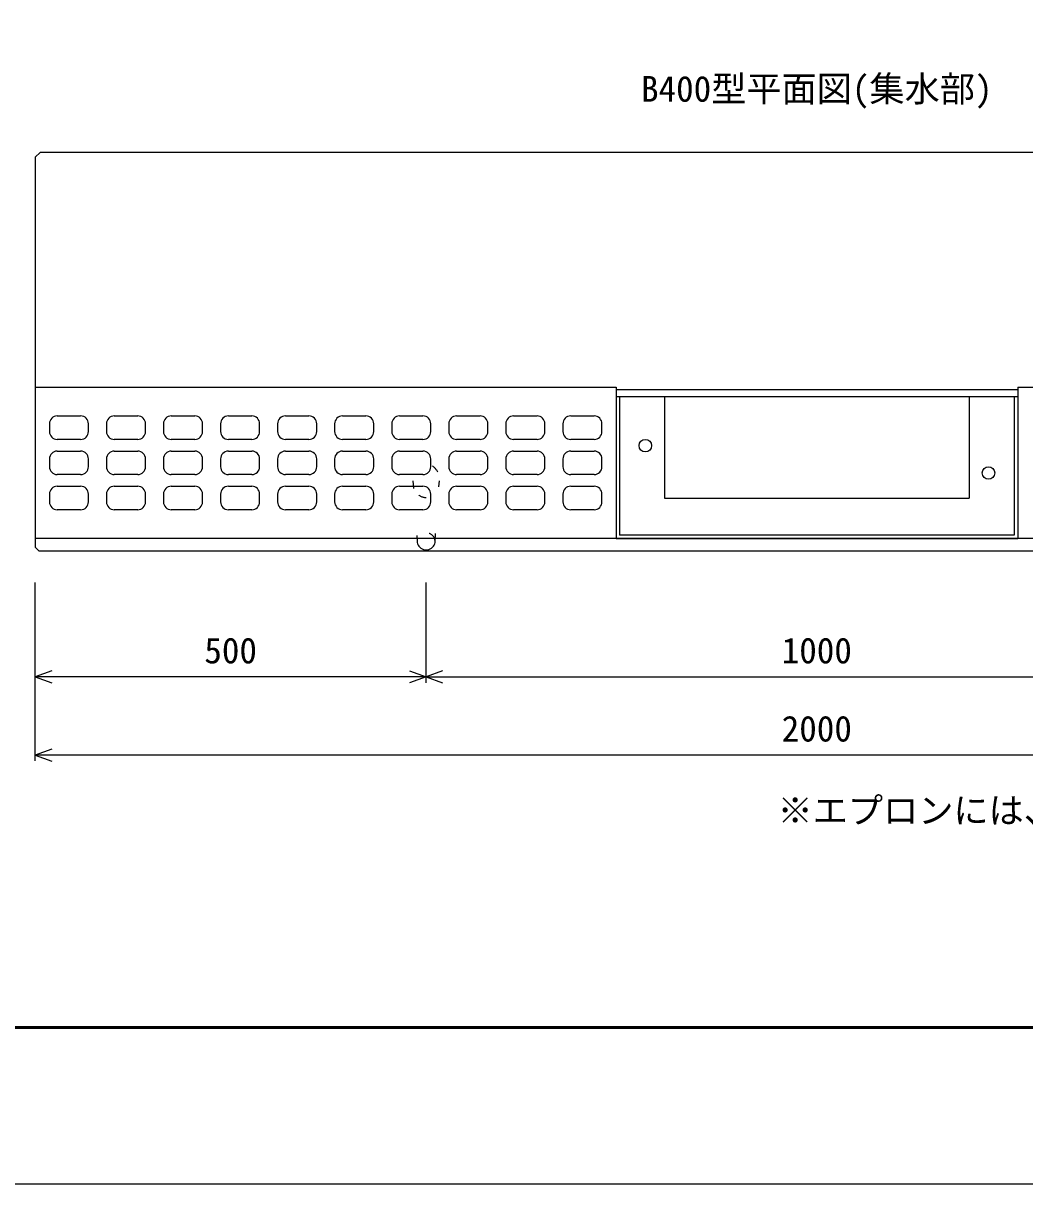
# Model space of a CAD drawing. Units: millimetres, scale not verified. Extents: x -12600 to 12600, y -5940 to 5940.
# Drawn here: x -10770 to -9488, y -5940 to -4455 of the extents above; entities that cross this region are included whole.
import ezdxf
from ezdxf.enums import TextEntityAlignment as Align

# ---------------------------------------------------------------- set-up
doc = ezdxf.new("R2010")
doc.units = ezdxf.units.MM
doc.header["$LTSCALE"] = 40
doc.linetypes.add('DOTTED', pattern=[1.75, 0.25, -1.5])
for name, color, linetype, lineweight in [('0-0_DIM', 7, 'Continuous', 25), ('0-1_Defpoints', 5, 'Continuous', 25), ('0-2_HATCH', 6, 'Continuous', 25), ('0-5_OUTLINE', 3, 'Continuous', 25), ('0-6_OUTLINE2', 4, 'Continuous', 25), ('0-7_TXT', 7, 'Continuous', 25), ('0-8_WAKU', 3, 'Continuous', 25)]:
    doc.layers.add(name, color=color, linetype=linetype, lineweight=lineweight)
doc.styles.add('ＭＳ ゴシック', font='')
doc.styles.get('ＭＳ ゴシック').set_extended_font_data('MS Gothic')

msp = doc.modelspace()

# ---------------------------------------------------------------- linework, layer by layer
at = {"layer": '0-0_DIM'}
for p, q in [((-10754.31, -5399.02), (-10754.31, -5170.52)), ((-10254.31, -5299.02), (-10254.31, -5170.52)), ((-10254.31, -5291.52), (-10754.31, -5291.52)), ((-10254.31, -5291.52), (-9254.31, -5291.52)), ((-8754.31, -5391.52), (-10754.31, -5391.52))]:
    msp.add_line(p, q, dxfattribs=at)
for points in [[(-10733.17, -5283.82), (-10754.31, -5291.52), (-10733.17, -5299.21)], [(-10275.46, -5283.82), (-10254.31, -5291.52), (-10275.46, -5299.21)], [(-10233.17, -5283.82), (-10254.31, -5291.52), (-10233.17, -5299.21)], [(-10733.17, -5383.82), (-10754.31, -5391.52), (-10733.17, -5399.21)]]:
    msp.add_lwpolyline(points, dxfattribs=at)
at = {"layer": '0-1_Defpoints'}
msp.add_lwpolyline([(-12600, -5940), (-4200, -5940), (-4200, 0), (-12600, 0)], close=True, dxfattribs=at)
at = {"layer": '0-2_HATCH'}
for p, q in [((-10726.31, -4957.52), (-10696.31, -4957.52)), ((-10653.31, -4957.52), (-10623.31, -4957.52)), ((-10580.31, -4957.52), (-10550.31, -4957.52)), ((-10507.31, -4957.52), (-10477.31, -4957.52)), ((-10434.31, -4957.52), (-10404.31, -4957.52)), ((-10361.31, -4957.52), (-10331.31, -4957.52)), ((-10288.31, -4957.52), (-10258.31, -4957.52)), ((-10215.31, -4957.52), (-10185.31, -4957.52)), ((-10142.31, -4957.52), (-10112.31, -4957.52)), ((-10069.31, -4957.52), (-10039.31, -4957.52)), ((-10736.31, -4967.52), (-10736.31, -4977.52)), ((-10686.31, -4977.52), (-10686.31, -4967.52)), ((-10663.31, -4967.52), (-10663.31, -4977.52)), ((-10613.31, -4977.52), (-10613.31, -4967.52)), ((-10590.31, -4967.52), (-10590.31, -4977.52)), ((-10540.31, -4977.52), (-10540.31, -4967.52)), ((-10517.31, -4967.52), (-10517.31, -4977.52)), ((-10467.31, -4977.52), (-10467.31, -4967.52)), ((-10444.31, -4967.52), (-10444.31, -4977.52)), ((-10394.31, -4977.52), (-10394.31, -4967.52)), ((-10371.31, -4967.52), (-10371.31, -4977.52)), ((-10321.31, -4977.52), (-10321.31, -4967.52)), ((-10298.31, -4967.52), (-10298.31, -4977.52)), ((-10248.31, -4977.52), (-10248.31, -4967.52)), ((-10225.31, -4967.52), (-10225.31, -4977.52)), ((-10175.31, -4977.52), (-10175.31, -4967.52)), ((-10152.31, -4967.52), (-10152.31, -4977.52)), ((-10102.31, -4977.52), (-10102.31, -4967.52)), ((-10079.31, -4967.52), (-10079.31, -4977.52)), ((-10029.31, -4977.52), (-10029.31, -4967.52)), ((-10696.31, -4987.52), (-10726.31, -4987.52)), ((-10623.31, -4987.52), (-10653.31, -4987.52)), ((-10550.31, -4987.52), (-10580.31, -4987.52)), ((-10477.31, -4987.52), (-10507.31, -4987.52)), ((-10404.31, -4987.52), (-10434.31, -4987.52)), ((-10331.31, -4987.52), (-10361.31, -4987.52)), ((-10258.31, -4987.52), (-10288.31, -4987.52)), ((-10185.31, -4987.52), (-10215.31, -4987.52)), ((-10112.31, -4987.52), (-10142.31, -4987.52)), ((-10039.31, -4987.52), (-10069.31, -4987.52)), ((-10726.31, -5002.52), (-10696.31, -5002.52)), ((-10653.31, -5002.52), (-10623.31, -5002.52)), ((-10580.31, -5002.52), (-10550.31, -5002.52)), ((-10507.31, -5002.52), (-10477.31, -5002.52)), ((-10434.31, -5002.52), (-10404.31, -5002.52)), ((-10361.31, -5002.52), (-10331.31, -5002.52)), ((-10288.31, -5002.52), (-10258.31, -5002.52)), ((-10215.31, -5002.52), (-10185.31, -5002.52)), ((-10142.31, -5002.52), (-10112.31, -5002.52)), ((-10069.31, -5002.52), (-10039.31, -5002.52)), ((-10736.31, -5012.52), (-10736.31, -5022.52)), ((-10686.31, -5022.52), (-10686.31, -5012.52)), ((-10663.31, -5012.52), (-10663.31, -5022.52)), ((-10613.31, -5022.52), (-10613.31, -5012.52)), ((-10590.31, -5012.52), (-10590.31, -5022.52)), ((-10540.31, -5022.52), (-10540.31, -5012.52)), ((-10517.31, -5012.52), (-10517.31, -5022.52)), ((-10467.31, -5022.52), (-10467.31, -5012.52)), ((-10444.31, -5012.52), (-10444.31, -5022.52)), ((-10394.31, -5022.52), (-10394.31, -5012.52)), ((-10371.31, -5012.52), (-10371.31, -5022.52)), ((-10321.31, -5022.52), (-10321.31, -5012.52)), ((-10298.31, -5012.52), (-10298.31, -5022.52)), ((-10248.31, -5022.52), (-10248.31, -5012.52)), ((-10225.31, -5012.52), (-10225.31, -5022.52)), ((-10175.31, -5022.52), (-10175.31, -5012.52)), ((-10152.31, -5012.52), (-10152.31, -5022.52)), ((-10102.31, -5022.52), (-10102.31, -5012.52)), ((-10079.31, -5012.52), (-10079.31, -5022.52)), ((-10029.31, -5022.52), (-10029.31, -5012.52)), ((-10696.31, -5032.52), (-10726.31, -5032.52)), ((-10623.31, -5032.52), (-10653.31, -5032.52)), ((-10550.31, -5032.52), (-10580.31, -5032.52)), ((-10477.31, -5032.52), (-10507.31, -5032.52)), ((-10404.31, -5032.52), (-10434.31, -5032.52)), ((-10331.31, -5032.52), (-10361.31, -5032.52)), ((-10258.31, -5032.52), (-10288.31, -5032.52)), ((-10185.31, -5032.52), (-10215.31, -5032.52)), ((-10112.31, -5032.52), (-10142.31, -5032.52)), ((-10039.31, -5032.52), (-10069.31, -5032.52)), ((-10726.31, -5047.52), (-10696.31, -5047.52)), ((-10653.31, -5047.52), (-10623.31, -5047.52)), ((-10580.31, -5047.52), (-10550.31, -5047.52)), ((-10507.31, -5047.52), (-10477.31, -5047.52)), ((-10434.31, -5047.52), (-10404.31, -5047.52)), ((-10361.31, -5047.52), (-10331.31, -5047.52)), ((-10288.31, -5047.52), (-10258.31, -5047.52)), ((-10215.31, -5047.52), (-10185.31, -5047.52)), ((-10142.31, -5047.52), (-10112.31, -5047.52)), ((-10069.31, -5047.52), (-10039.31, -5047.52)), ((-10736.31, -5057.52), (-10736.31, -5067.52)), ((-10686.31, -5067.52), (-10686.31, -5057.52)), ((-10663.31, -5057.52), (-10663.31, -5067.52)), ((-10613.31, -5067.52), (-10613.31, -5057.52)), ((-10590.31, -5057.52), (-10590.31, -5067.52)), ((-10540.31, -5067.52), (-10540.31, -5057.52)), ((-10517.31, -5057.52), (-10517.31, -5067.52)), ((-10467.31, -5067.52), (-10467.31, -5057.52)), ((-10444.31, -5057.52), (-10444.31, -5067.52)), ((-10394.31, -5067.52), (-10394.31, -5057.52)), ((-10371.31, -5057.52), (-10371.31, -5067.52)), ((-10321.31, -5067.52), (-10321.31, -5057.52)), ((-10298.31, -5057.52), (-10298.31, -5067.52)), ((-10248.31, -5067.52), (-10248.31, -5057.52)), ((-10225.31, -5057.52), (-10225.31, -5067.52)), ((-10175.31, -5067.52), (-10175.31, -5057.52)), ((-10152.31, -5057.52), (-10152.31, -5067.52)), ((-10102.31, -5067.52), (-10102.31, -5057.52)), ((-10079.31, -5057.52), (-10079.31, -5067.52)), ((-10029.31, -5067.52), (-10029.31, -5057.52)), ((-10696.31, -5077.52), (-10726.31, -5077.52)), ((-10623.31, -5077.52), (-10653.31, -5077.52)), ((-10550.31, -5077.52), (-10580.31, -5077.52)), ((-10477.31, -5077.52), (-10507.31, -5077.52)), ((-10404.31, -5077.52), (-10434.31, -5077.52)), ((-10331.31, -5077.52), (-10361.31, -5077.52)), ((-10258.31, -5077.52), (-10288.31, -5077.52)), ((-10185.31, -5077.52), (-10215.31, -5077.52)), ((-10112.31, -5077.52), (-10142.31, -5077.52)), ((-10039.31, -5077.52), (-10069.31, -5077.52))]:
    msp.add_line(p, q, dxfattribs=at)
for centre, start, end in [((-10726.31, -4967.52), 90, 180), ((-10696.31, -4967.52), 0, 90), ((-10653.31, -4967.52), 90, 180), ((-10623.31, -4967.52), 0, 90), ((-10580.31, -4967.52), 90, 180), ((-10550.31, -4967.52), 0, 90), ((-10507.31, -4967.52), 90, 180), ((-10477.31, -4967.52), 0, 90), ((-10434.31, -4967.52), 90, 180), ((-10404.31, -4967.52), 0, 90), ((-10361.31, -4967.52), 90, 180), ((-10331.31, -4967.52), 0, 90), ((-10288.31, -4967.52), 90, 180), ((-10258.31, -4967.52), 0, 90), ((-10215.31, -4967.52), 90, 180), ((-10185.31, -4967.52), 0, 90), ((-10142.31, -4967.52), 90, 180), ((-10112.31, -4967.52), 0, 90), ((-10069.31, -4967.52), 90, 180), ((-10039.31, -4967.52), 0, 90), ((-10726.31, -4977.52), 180, 270), ((-10696.31, -4977.52), 270, 0), ((-10653.31, -4977.52), 180, 270), ((-10623.31, -4977.52), 270, 0), ((-10580.31, -4977.52), 180, 270), ((-10550.31, -4977.52), 270, 0), ((-10507.31, -4977.52), 180, 270), ((-10477.31, -4977.52), 270, 0), ((-10434.31, -4977.52), 180, 270), ((-10404.31, -4977.52), 270, 0), ((-10361.31, -4977.52), 180, 270), ((-10331.31, -4977.52), 270, 0), ((-10288.31, -4977.52), 180, 270), ((-10258.31, -4977.52), 270, 0), ((-10215.31, -4977.52), 180, 270), ((-10185.31, -4977.52), 270, 0), ((-10142.31, -4977.52), 180, 270), ((-10112.31, -4977.52), 270, 0), ((-10069.31, -4977.52), 180, 270), ((-10039.31, -4977.52), 270, 0), ((-10726.31, -5012.52), 90, 180), ((-10696.31, -5012.52), 0, 90), ((-10653.31, -5012.52), 90, 180), ((-10623.31, -5012.52), 0, 90), ((-10580.31, -5012.52), 90, 180), ((-10550.31, -5012.52), 0, 90), ((-10507.31, -5012.52), 90, 180), ((-10477.31, -5012.52), 0, 90), ((-10434.31, -5012.52), 90, 180), ((-10404.31, -5012.52), 0, 90), ((-10361.31, -5012.52), 90, 180), ((-10331.31, -5012.52), 0, 90), ((-10288.31, -5012.52), 90, 180), ((-10258.31, -5012.52), 0, 90), ((-10215.31, -5012.52), 90, 180), ((-10185.31, -5012.52), 0, 90), ((-10142.31, -5012.52), 90, 180), ((-10112.31, -5012.52), 0, 90), ((-10069.31, -5012.52), 90, 180), ((-10039.31, -5012.52), 0, 90), ((-10726.31, -5022.52), 180, 270), ((-10696.31, -5022.52), 270, 0), ((-10653.31, -5022.52), 180, 270), ((-10623.31, -5022.52), 270, 0), ((-10580.31, -5022.52), 180, 270), ((-10550.31, -5022.52), 270, 0), ((-10507.31, -5022.52), 180, 270), ((-10477.31, -5022.52), 270, 0), ((-10434.31, -5022.52), 180, 270), ((-10404.31, -5022.52), 270, 0), ((-10361.31, -5022.52), 180, 270), ((-10331.31, -5022.52), 270, 0), ((-10288.31, -5022.52), 180, 270), ((-10258.31, -5022.52), 270, 0), ((-10215.31, -5022.52), 180, 270), ((-10185.31, -5022.52), 270, 0), ((-10142.31, -5022.52), 180, 270), ((-10112.31, -5022.52), 270, 0), ((-10069.31, -5022.52), 180, 270), ((-10039.31, -5022.52), 270, 0), ((-10726.31, -5057.52), 90, 180), ((-10696.31, -5057.52), 0, 90), ((-10653.31, -5057.52), 90, 180), ((-10623.31, -5057.52), 0, 90), ((-10580.31, -5057.52), 90, 180), ((-10550.31, -5057.52), 0, 90), ((-10507.31, -5057.52), 90, 180), ((-10477.31, -5057.52), 0, 90), ((-10434.31, -5057.52), 90, 180), ((-10404.31, -5057.52), 0, 90), ((-10361.31, -5057.52), 90, 180), ((-10331.31, -5057.52), 0, 90), ((-10288.31, -5057.52), 90, 180), ((-10258.31, -5057.52), 0, 90), ((-10215.31, -5057.52), 90, 180), ((-10185.31, -5057.52), 0, 90), ((-10142.31, -5057.52), 90, 180), ((-10112.31, -5057.52), 0, 90), ((-10069.31, -5057.52), 90, 180), ((-10039.31, -5057.52), 0, 90), ((-10726.31, -5067.52), 180, 270), ((-10696.31, -5067.52), 270, 0), ((-10653.31, -5067.52), 180, 270), ((-10623.31, -5067.52), 270, 0), ((-10580.31, -5067.52), 180, 270), ((-10550.31, -5067.52), 270, 0), ((-10507.31, -5067.52), 180, 270), ((-10477.31, -5067.52), 270, 0), ((-10434.31, -5067.52), 180, 270), ((-10404.31, -5067.52), 270, 0), ((-10361.31, -5067.52), 180, 270), ((-10331.31, -5067.52), 270, 0), ((-10288.31, -5067.52), 180, 270), ((-10258.31, -5067.52), 270, 0), ((-10215.31, -5067.52), 180, 270), ((-10185.31, -5067.52), 270, 0), ((-10142.31, -5067.52), 180, 270), ((-10112.31, -5067.52), 270, 0), ((-10069.31, -5067.52), 180, 270), ((-10039.31, -5067.52), 270, 0)]:
    msp.add_arc(centre, 10, start, end, dxfattribs=at)
at = {"layer": '0-5_OUTLINE'}
for p, q in [((-10754.31, -4626.52), (-10748.31, -4620.52)), ((-10754.31, -4626.52), (-10754.31, -5125.52)), ((-8760.31, -4620.52), (-10748.31, -4620.52)), ((-10754.31, -4920.52), (-10011.31, -4920.52)), ((-10011.31, -4920.52), (-10011.31, -5114.52)), ((-9497.31, -4920.52), (-8754.31, -4920.52)), ((-9497.31, -4920.52), (-9497.31, -5114.52)), ((-8754.31, -5114.52), (-10754.31, -5114.52)), ((-10754.31, -5125.52), (-10749.31, -5130.52)), ((-8759.31, -5130.52), (-10749.31, -5130.52))]:
    msp.add_line(p, q, dxfattribs=at)
at = {"layer": '0-6_OUTLINE2'}
for p, q in [((-10011.31, -4923.52), (-9497.31, -4923.52)), ((-10011.31, -4932.52), (-9497.31, -4932.52)), ((-10006.81, -4932.52), (-10006.81, -5110.02)), ((-9559.31, -4932.52), (-9559.31, -5062.52)), ((-9501.81, -4932.52), (-9501.81, -5110.02)), ((-10011.31, -5114.52), (-9497.31, -5114.52)), ((-9501.81, -5110.02), (-10006.81, -5110.02))]:
    msp.add_line(p, q, dxfattribs=at)
at = {"layer": '0-6_OUTLINE2', "linetype": 'DOTTED'}
for p, q in [((-10271.31, -5040.52), (-10265.81, -5118.07)), ((-10242.81, -5118.07), (-10237.31, -5040.52))]:
    msp.add_line(p, q, dxfattribs=at)
at = {"layer": '0-6_OUTLINE2'}
msp.add_lwpolyline([(-9949.31, -4932.52), (-9949.31, -5062.52), (-9559.31, -5062.52)], dxfattribs=at)
for centre in [(-9973.81, -4995.52), (-9534.81, -5030.52)]:
    msp.add_circle(centre, 8, dxfattribs=at)
at = {"layer": '0-6_OUTLINE2', "linetype": 'DOTTED'}
msp.add_ellipse((-10254.31, -5040.52), major_axis=(0, -21.76), ratio=0.78125, dxfattribs=at)
msp.add_ellipse((-10254.31, -5118.07), major_axis=(11.5, 0), ratio=0.94, start_param=0.3346087, end_param=2.8069839, dxfattribs=at)
at = {"layer": '0-6_OUTLINE2'}
msp.add_ellipse((-10254.31, -5118.07), major_axis=(11.5, 0), ratio=0.94, start_param=2.8069839, end_param=6.617794, dxfattribs=at)
at = {"layer": '0-8_WAKU', "lineweight": 50}
msp.add_lwpolyline([(-12400, -5740), (-4400, -5740), (-4400, -200), (-12400, -200)], close=True, dxfattribs=at)

# ---------------------------------------------------------------- texts
at = {"layer": '0-0_DIM', "style": 'ＭＳ ゴシック'}
for s, p in [('500', (-10538.06, -5284.02)), ('1000', (-9799.31, -5284.02)), ('2000', (-9799.31, -5384.02))]:
    msp.add_text(s, height=32.99, dxfattribs=at).set_placement(p, align=Align.BOTTOM_LEFT)
at = {"layer": '0-7_TXT', "style": 'ＭＳ ゴシック'}
for s, p in [('B400型平面図(集水部)', (-9979.31, -4565.34)), ('※エプロンには、すべり抵抗値をあげるため模様を付す。', (-9804.62, -5488.65))]:
    msp.add_text(s, height=32.99, dxfattribs=at).set_placement(p, align=Align.BOTTOM_LEFT)

doc.saveas('drawing.dxf')
